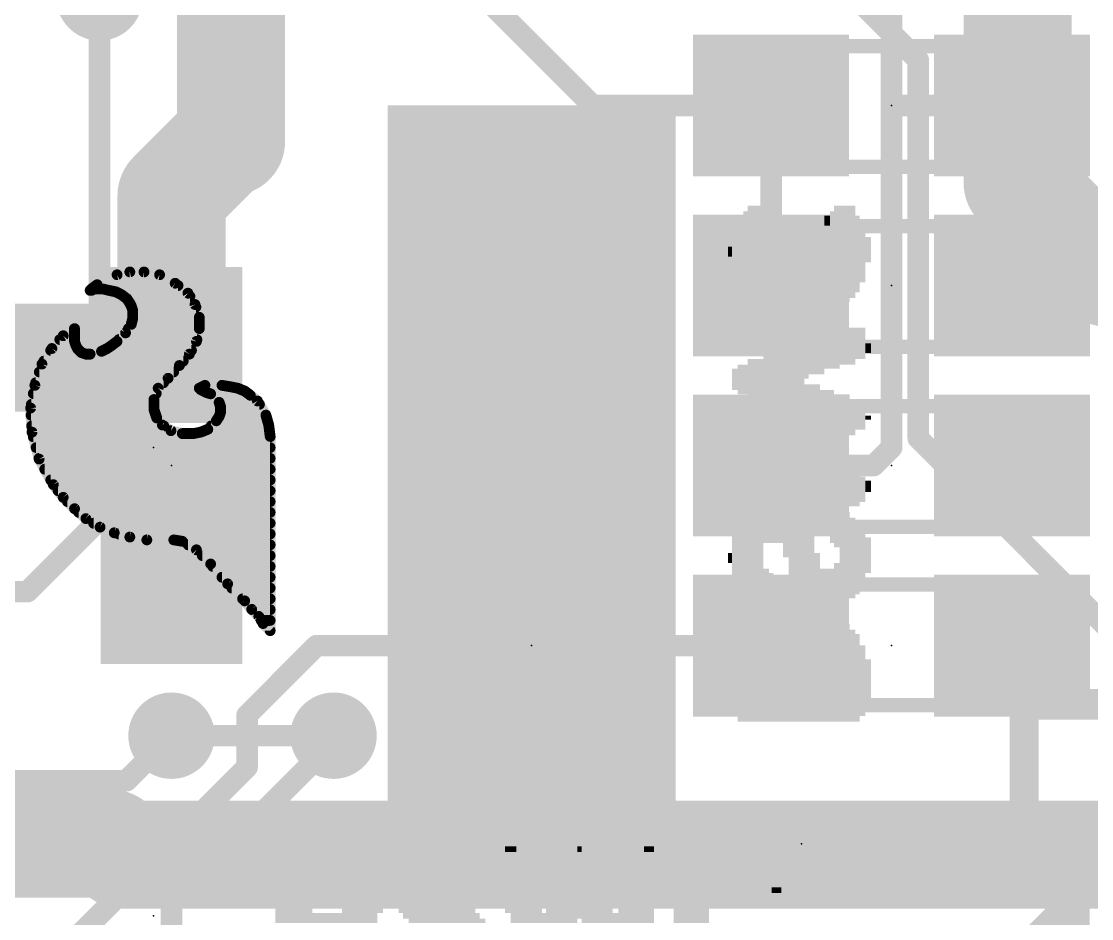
# Model space of a CAD drawing. Extents: x -6.3 to 43.3, y -21.6 to 50.8.
# Drawn here: x 28.15 to 35.7, y 6.96 to 13.29 of the extents above; entities that cross this region are included whole.
import ezdxf

# ---------------------------------------------------------------- set-up
doc = ezdxf.new("R2010")
doc.units = 0
for name, color, linetype in [('1', 12, 'CONTINUOUS'), ('16', 132, 'CONTINUOUS'), ('17', 110, 'CONTINUOUS'), ('18', 110, 'CONTINUOUS'), ('21', 41, 'CONTINUOUS'), ('22', 40, 'CONTINUOUS'), ('23', 53, 'CONTINUOUS'), ('24', 53, 'CONTINUOUS'), ('51', 53, 'CONTINUOUS')]:
    doc.layers.add(name, color=color, linetype=linetype)

# ---------------------------------------------------------------- blocks, each defined once
blk = doc.blocks.new('RECT')
blk.add_solid([(-0.5, -0.5), (0.5, -0.5), (-0.5, 0.5), (0.5, 0.5)])
blk = doc.blocks.new('ROUNDP')
at = {"const_width": 0.5}
blk.add_lwpolyline([(0, -0.25, 1), (0, 0.25, 1), (0, -0.25)], format="xyb", dxfattribs=at)
blk = doc.blocks.new('ROUNDV')
at = {"const_width": 0.5}
blk.add_lwpolyline([(0, -0.25, 1), (0, 0.25, 1), (0, -0.25)], format="xyb", dxfattribs=at)

msp = doc.modelspace()

# ---------------------------------------------------------------- linework, layer by layer
at = {"layer": '1'}
for points, const_width in [([(34.29, 12.7), (34.29, 15.748)], 0.1524), ([(29.5395, 15.3416), (32.1811, 12.7)], 0.1524), ([(35.14, 13.97), (35.14, 12.7)], 0.1524), ([(29.21, 12.065), (29.591, 12.446)], 0.762), ([(32.1811, 12.7), (33.44, 12.7)], 0.1524), ([(33.44, 12.7), (33.44, 11.43)], 0.1524), ([(35.14, 12.7), (34.29, 12.7)], 0.1524), ([(34.29, 10.287), (34.29, 12.7)], 0.1524), ([(29.21, 11.01), (29.21, 12.065)], 0.762), ([(36.195, 11.43), (35.14, 11.43)], 0.1524), ([(29.21, 11.01), (29.122, 10.922)], 0.762), ([(29.122, 10.922), (27.62, 10.922)], 0.762), ([(34.163, 10.16), (34.29, 10.287)], 0.1524), ([(33.44, 10.16), (34.163, 10.16)], 0.1524), ([(33.44, 8.89), (31.75, 8.89)], 0.1524), ([(35.14, 8.89), (35.521, 8.509)], 0.1524), ([(35.521, 8.509), (36.322, 8.509)], 0.1524), ([(30.353, 8.255), (29.21, 8.255)], 0.1524), ([(27.52, 7.493), (28.7866, 7.493)], 0.762), ([(28.7866, 7.493), (28.8628, 7.4168)], 0.762), ([(28.8628, 7.4168), (36.0935, 7.4168)], 0.762)]:
    msp.add_lwpolyline(points, dxfattribs=dict(at, const_width=const_width))
for points, const_width in [([(29.7257, 12.3113, 1), (29.4563, 12.5807)], 0.381), ([(32.1811, 12.7381, 1), (32.1811, 12.6619)], 0.0762), ([(32.1541, 12.6731, 1), (32.208, 12.7269)], 0.0762), ([(33.4781, 12.7, 1), (33.4019, 12.7)], 0.0762), ([(33.44, 12.6619, 1), (33.44, 12.7381)], 0.0762), ([(34.29, 12.7381, 1), (34.29, 12.6619)], 0.0762), ([(34.3281, 12.7, 1), (34.2519, 12.7)], 0.0762), ([(35.14, 12.6619, 1), (35.14, 12.7381)], 0.0762), ([(34.2519, 12.7, 1), (34.3281, 12.7)], 0.0762), ([(35.1019, 12.7, 1), (35.1781, 12.7)], 0.0762), ([(29.4005, 12.065, 1), (29.0195, 12.065)], 0.381), ([(29.0753, 12.1997, 1), (29.3447, 11.9303)], 0.381), ([(35.14, 11.4681, 1), (35.14, 11.3919)], 0.0762), ([(33.4019, 11.43, 1), (33.4781, 11.43)], 0.0762), ([(29.3447, 10.8753, 1), (29.0753, 11.1447)], 0.381), ([(29.122, 10.7315, 1), (29.122, 11.1125)], 0.381), ([(28.9873, 11.0567, 1), (29.2567, 10.7873)], 0.381), ([(29.0195, 11.01, 1), (29.4005, 11.01)], 0.381), ([(34.3169, 10.2601, 1), (34.2631, 10.3139)], 0.0762), ([(34.2519, 10.287, 1), (34.3281, 10.287)], 0.0762), ([(33.44, 10.1981, 1), (33.44, 10.1219)], 0.0762), ([(34.1361, 10.1869, 1), (34.1899, 10.1331)], 0.0762), ([(34.163, 10.1219, 1), (34.163, 10.1981)], 0.0762), ([(31.75, 8.9281, 1), (31.75, 8.8519)], 0.0762), ([(33.44, 8.8519, 1), (33.44, 8.9281)], 0.0762), ([(35.1669, 8.9169, 1), (35.1131, 8.8631)], 0.0762), ([(35.521, 8.5471, 1), (35.521, 8.4709)], 0.0762), ([(35.4941, 8.4821, 1), (35.5479, 8.5359)], 0.0762), ([(29.21, 8.2931, 1), (29.21, 8.2169)], 0.0762), ([(30.353, 8.2169, 1), (30.353, 8.2931)], 0.0762), ([(28.9213, 7.6277, 1), (28.6519, 7.3583)], 0.381), ([(28.7866, 7.3025, 1), (28.7866, 7.6835)], 0.381), ([(28.8628, 7.6073, 1), (28.8628, 7.2263)], 0.381), ([(28.7281, 7.2821, 1), (28.9975, 7.5515)], 0.381)]:
    msp.add_lwpolyline(points, format="xyb", dxfattribs=dict(at, const_width=const_width))
at = {"layer": '16'}
for points, const_width in [([(35.179, 14.8434), (35.179, 12.155)], 0.762), ([(29.6306, 14.2769), (29.6306, 12.446)], 0.762), ([(33.782, 13.716), (34.4786, 13.0194)], 0.1524), ([(28.702, 13.462), (28.702, 9.779)], 0.1524), ([(34.4786, 10.3524), (34.4786, 13.0194)], 0.1524), ([(29.6306, 12.446), (29.591, 12.446)], 0.762), ([(35.179, 12.155), (35.814, 11.52)], 0.762), ([(35.814, 11.52), (36.676, 11.52)], 0.6096), ([(36.322, 8.509), (34.4786, 10.3524)], 0.1524), ([(28.702, 9.779), (28.194, 9.271)], 0.1524), ([(28.194, 9.271), (27.317, 9.271)], 0.1524), ([(30.2337, 8.89), (29.7434, 8.3997)], 0.1524), ([(31.75, 8.89), (30.2337, 8.89)], 0.1524), ([(29.7434, 8.3997), (29.7434, 8.0341)], 0.1524), ([(28.8925, 7.9375), (29.21, 8.255)], 0.1524), ([(30.353, 8.2126), (30.353, 8.255)], 0.1524), ([(30.353, 8.2126), (29.21, 7.0696)], 0.1524), ([(28.3387, 6.6294), (29.7434, 8.0341)], 0.1524), ([(23.2199, 7.9375), (28.8925, 7.9375)], 0.1524), ([(34.925, 6.477), (36.322, 7.874)], 0.1524), ([(29.21, 3.81), (29.21, 7.0696)], 0.1524)]:
    msp.add_lwpolyline(points, dxfattribs=dict(at, const_width=const_width))
for points, const_width in [([(34.5167, 13.0194, 1), (34.4405, 13.0194)], 0.0762), ([(34.4517, 12.9925, 1), (34.5055, 13.0463)], 0.0762), ([(29.591, 12.6365, 1), (29.591, 12.2555)], 0.381), ([(29.6306, 12.2555, 1), (29.6306, 12.6365)], 0.381), ([(29.4401, 12.446, 1), (29.8211, 12.446)], 0.381), ([(35.3137, 12.2897, 1), (35.0443, 12.0203)], 0.381), ([(34.9885, 12.155, 1), (35.3695, 12.155)], 0.381), ([(35.6793, 11.3853, 1), (35.9487, 11.6547)], 0.381), ([(35.814, 11.6724, 1), (35.814, 11.3676)], 0.3048), ([(34.5055, 10.3793, 1), (34.4517, 10.3255)], 0.0762), ([(34.4405, 10.3524, 1), (34.5167, 10.3524)], 0.0762), ([(28.6639, 9.779, 1), (28.7401, 9.779)], 0.0762), ([(28.7289, 9.7521, 1), (28.6751, 9.8059)], 0.0762), ([(28.1671, 9.2979, 1), (28.2209, 9.2441)], 0.0762), ([(28.194, 9.2329, 1), (28.194, 9.3091)], 0.0762), ([(30.2337, 8.9281, 1), (30.2337, 8.8519)], 0.0762), ([(30.2606, 8.8631, 1), (30.2067, 8.9169)], 0.0762), ([(31.75, 8.8519, 1), (31.75, 8.9281)], 0.0762), ([(29.7815, 8.3997, 1), (29.7053, 8.3997)], 0.0762), ([(29.7165, 8.4267, 1), (29.7703, 8.3728)], 0.0762), ([(29.2369, 8.2281, 1), (29.1831, 8.2819)], 0.0762), ([(30.3911, 8.255, 1), (30.3149, 8.255)], 0.0762), ([(30.3149, 8.2126, 1), (30.3911, 8.2126)], 0.0762), ([(30.3799, 8.1857, 1), (30.3261, 8.2395)], 0.0762), ([(29.7703, 8.0071, 1), (29.7165, 8.061)], 0.0762), ([(28.8925, 7.8994, 1), (28.8925, 7.9756)], 0.0762), ([(29.7053, 8.0341, 1), (29.7815, 8.0341)], 0.0762), ([(28.8656, 7.9644, 1), (28.9194, 7.9106)], 0.0762), ([(29.2481, 7.0696, 1), (29.1719, 7.0696)], 0.0762), ([(29.1831, 7.0965, 1), (29.2369, 7.0427)], 0.0762)]:
    msp.add_lwpolyline(points, format="xyb", dxfattribs=dict(at, const_width=const_width))
at = {"layer": '22'}
for points, const_width in [([(28.826, 11.506), (28.916, 11.526)], 0.0762), ([(28.916, 11.526), (29.016, 11.526)], 0.0762), ([(29.016, 11.526), (29.126, 11.506)], 0.0762), ([(28.686, 11.436), (28.826, 11.506)], 0.0762), ([(28.8269, 11.5062), (29.1249, 11.5062)], 0.0762), ([(29.126, 11.506), (29.236, 11.446)], 0.0762), ([(29.236, 11.446), (29.326, 11.376)], 0.0762), ([(28.636, 11.396), (28.646, 11.406)], 0.0762), ([(28.646, 11.396), (28.636, 11.396)], 0.0762), ([(28.646, 11.406), (28.686, 11.436)], 0.0762), ([(28.666, 11.406), (28.646, 11.396)], 0.0762), ([(28.726, 11.406), (28.666, 11.406)], 0.0762), ([(28.678, 11.43), (29.2566, 11.43)], 0.0762), ([(28.766, 11.396), (28.726, 11.406)], 0.0762), ([(28.816, 11.386), (28.766, 11.396)], 0.0762), ([(28.856, 11.366), (28.816, 11.386)], 0.0762), ([(28.896, 11.336), (28.856, 11.366)], 0.0762), ([(29.326, 11.376), (29.376, 11.296)], 0.0762), ([(28.8723, 11.3538), (29.3399, 11.3538)], 0.0762), ([(28.916, 11.306), (28.896, 11.336)], 0.0762), ([(28.926, 11.286), (28.916, 11.306)], 0.0762), ([(29.376, 11.296), (29.406, 11.206)], 0.0762), ([(28.936, 11.256), (28.926, 11.286)], 0.0762), ([(28.9288, 11.2776), (29.3821, 11.2776)], 0.0762), ([(28.936, 11.196), (28.936, 11.256)], 0.0762), ([(28.886, 11.096), (28.926, 11.156)], 0.0762), ([(28.926, 11.156), (28.936, 11.196)], 0.0762), ([(28.936, 11.2014), (29.406, 11.2014)], 0.0762), ([(29.406, 11.206), (29.406, 11.126)], 0.0762), ([(28.366, 10.986), (28.446, 11.076)], 0.0762), ([(28.446, 11.076), (28.526, 11.126)], 0.0762), ([(28.5247, 11.1252), (28.526, 11.1252)], 0.0762), ([(28.526, 11.126), (28.526, 11.036)], 0.0762), ([(28.826, 11.036), (28.886, 11.096)], 0.0762), ([(28.9055, 11.1252), (29.4058, 11.1252)], 0.0762), ([(29.406, 11.126), (29.386, 11.036)], 0.0762), ([(28.296, 10.876), (28.366, 10.986)], 0.0762), ([(28.422, 11.049), (28.526, 11.049)], 0.0762), ([(28.526, 11.036), (28.536, 11.006)], 0.0762), ([(28.536, 11.006), (28.546, 10.986)], 0.0762), ([(28.546, 10.986), (28.576, 10.956)], 0.0762), ([(28.716, 10.966), (28.756, 10.986)], 0.0762), ([(28.756, 10.986), (28.786, 11.006)], 0.0762), ([(28.786, 11.006), (28.826, 11.036)], 0.0762), ([(28.839, 11.049), (29.3889, 11.049)], 0.0762), ([(29.386, 11.036), (29.336, 10.946)], 0.0762), ([(28.3576, 10.9728), (28.5592, 10.9728)], 0.0762), ([(28.576, 10.956), (28.606, 10.946)], 0.0762), ([(28.606, 10.946), (28.636, 10.946)], 0.0762), ([(28.636, 10.946), (28.716, 10.966)], 0.0762), ([(28.7296, 10.9728), (29.3509, 10.9728)], 0.0762), ([(29.336, 10.946), (29.266, 10.866)], 0.0762), ([(28.246, 10.726), (28.296, 10.876)], 0.0762), ([(28.3091, 10.8966), (29.2928, 10.8966)], 0.0762), ([(29.266, 10.866), (29.186, 10.776)], 0.0762), ([(28.2775, 10.8204), (29.2255, 10.8204)], 0.0762), ([(29.186, 10.776), (29.116, 10.706)], 0.0762), ([(28.216, 10.566), (28.246, 10.726)], 0.0762), ([(28.2521, 10.7442), (29.1542, 10.7442)], 0.0762), ([(29.116, 10.706), (29.086, 10.626)], 0.0762), ([(29.406, 10.706), (29.446, 10.726)], 0.0762), ([(29.416, 10.696), (29.406, 10.706)], 0.0762), ([(29.456, 10.676), (29.416, 10.696)], 0.0762), ([(29.446, 10.726), (29.566, 10.726)], 0.0762), ([(29.566, 10.726), (29.626, 10.716)], 0.0762), ([(29.626, 10.716), (29.676, 10.706)], 0.0762), ([(29.676, 10.706), (29.726, 10.686)], 0.0762), ([(29.726, 10.686), (29.766, 10.656)], 0.0762), ([(28.2351, 10.668), (29.1018, 10.668)], 0.0762), ([(29.086, 10.626), (29.086, 10.556)], 0.0762), ([(29.486, 10.666), (29.456, 10.676)], 0.0762), ([(29.48, 10.668), (29.75, 10.668)], 0.0762), ([(29.546, 10.606), (29.486, 10.666)], 0.0762), ([(29.766, 10.656), (29.816, 10.616)], 0.0762), ([(29.816, 10.616), (29.876, 10.516)], 0.0762), ([(28.226, 10.396), (28.216, 10.566)], 0.0762), ([(28.2208, 10.5918), (29.086, 10.5918)], 0.0762), ([(29.086, 10.556), (29.106, 10.496)], 0.0762), ([(29.556, 10.576), (29.546, 10.606)], 0.0762), ([(29.546, 10.506), (29.556, 10.536)], 0.0762), ([(29.5507, 10.5918), (29.8305, 10.5918)], 0.0762), ([(29.556, 10.536), (29.556, 10.576)], 0.0762), ([(28.219, 10.5156), (29.0995, 10.5156)], 0.0762), ([(29.106, 10.496), (29.146, 10.446)], 0.0762), ([(29.466, 10.416), (29.526, 10.476)], 0.0762), ([(29.526, 10.476), (29.546, 10.506)], 0.0762), ([(29.5492, 10.5156), (29.8761, 10.5156)], 0.0762), ([(29.876, 10.516), (29.896, 10.446)], 0.0762), ([(28.2234, 10.4394), (29.1559, 10.4394)], 0.0762), ([(28.276, 10.206), (28.226, 10.396)], 0.0762), ([(29.146, 10.446), (29.206, 10.406)], 0.0762), ([(29.206, 10.406), (29.286, 10.386)], 0.0762), ([(29.286, 10.386), (29.366, 10.386)], 0.0762), ([(29.366, 10.386), (29.416, 10.396)], 0.0762), ([(29.416, 10.396), (29.466, 10.416)], 0.0762), ([(29.4894, 10.4394), (29.8968, 10.4394)], 0.0762), ([(29.896, 10.446), (29.906, 10.366)], 0.0762), ([(28.2346, 10.3632), (29.906, 10.3632)], 0.0762), ([(29.906, 10.366), (29.906, 8.996)], 0.0762), ([(28.2547, 10.287), (29.906, 10.287)], 0.0762), ([(28.2747, 10.2108), (29.906, 10.2108)], 0.0762), ([(28.376, 10.026), (28.276, 10.206)], 0.0762), ([(28.3157, 10.1346), (29.906, 10.1346)], 0.0762), ([(28.358, 10.0584), (29.906, 10.0584)], 0.0762), ([(28.446, 9.936), (28.376, 10.026)], 0.0762), ([(28.4101, 9.9822), (29.906, 9.9822)], 0.0762), ([(28.526, 9.856), (28.446, 9.936)], 0.0762), ([(28.476, 9.906), (29.906, 9.906)], 0.0762), ([(28.606, 9.786), (28.526, 9.856)], 0.0762), ([(28.5559, 9.8298), (29.906, 9.8298)], 0.0762), ([(28.706, 9.726), (28.606, 9.786)], 0.0762), ([(28.66, 9.7536), (29.906, 9.7536)], 0.0762), ([(28.806, 9.686), (28.706, 9.726)], 0.0762), ([(28.916, 9.656), (28.806, 9.686)], 0.0762), ([(28.8375, 9.6774), (29.906, 9.6774)], 0.0762), ([(29.036, 9.636), (28.916, 9.656)], 0.0762), ([(29.226, 9.636), (29.036, 9.636)], 0.0762), ([(29.286, 9.626), (29.226, 9.636)], 0.0762), ([(29.386, 9.566), (29.286, 9.626)], 0.0762), ([(29.3273, 9.6012), (29.906, 9.6012)], 0.0762), ([(29.486, 9.466), (29.386, 9.566)], 0.0762), ([(29.427, 9.525), (29.906, 9.525)], 0.0762), ([(29.606, 9.326), (29.486, 9.466)], 0.0762), ([(29.5007, 9.4488), (29.906, 9.4488)], 0.0762), ([(29.5661, 9.3726), (29.906, 9.3726)], 0.0762), ([(29.726, 9.206), (29.606, 9.326)], 0.0762), ([(29.6356, 9.2964), (29.906, 9.2964)], 0.0762), ([(29.7118, 9.2202), (29.906, 9.2202)], 0.0762), ([(29.776, 9.146), (29.726, 9.206)], 0.0762), ([(29.826, 9.096), (29.776, 9.146)], 0.0762), ([(29.778, 9.144), (29.906, 9.144)], 0.0762), ([(29.856, 9.046), (29.826, 9.096)], 0.0762), ([(29.8429, 9.0678), (29.906, 9.0678)], 0.0762), ([(29.906, 8.996), (29.856, 9.046)], 0.0762), ([(35.2256, 7.6704), (35.2256, 8.4704)], 0.2032), ([(35.2256, 8.4704), (38.7256, 8.4704)], 0.2032), ([(37.7256, 7.6704), (35.2256, 7.6704)], 0.2032), ([(35.56, 7.3152), (35.56, 6.2992)], 0.254)]:
    msp.add_lwpolyline(points, dxfattribs=dict(at, const_width=const_width))
for points, const_width in [([(28.916, 11.545, 1), (28.916, 11.5069)], 0.0381), ([(28.9201, 11.5074, 1), (28.9119, 11.5446)], 0.0381), ([(29.0194, 11.5447, 1), (29.0126, 11.5073)], 0.0381), ([(29.016, 11.5069, 1), (29.016, 11.545)], 0.0381), ([(28.8219, 11.5246, 1), (28.8301, 11.4874)], 0.0381), ([(28.8269, 11.5252, 1), (28.8269, 11.4871)], 0.0381), ([(28.8345, 11.489, 1), (28.8175, 11.523)], 0.0381), ([(29.1351, 11.5227, 1), (29.1169, 11.4893)], 0.0381), ([(29.1226, 11.4873, 1), (29.1294, 11.5247)], 0.0381), ([(29.1249, 11.4871, 1), (29.1249, 11.5252)], 0.0381), ([(29.2477, 11.461, 1), (29.2243, 11.431)], 0.0381), ([(29.2269, 11.4293, 1), (29.2451, 11.4627)], 0.0381), ([(28.636, 11.4151, 1), (28.636, 11.377)], 0.0381), ([(28.6225, 11.4095, 1), (28.6495, 11.3825)], 0.0381), ([(28.6375, 11.413, 1), (28.6545, 11.379)], 0.0381), ([(28.6346, 11.4212, 1), (28.6574, 11.3908)], 0.0381), ([(28.6595, 11.3925, 1), (28.6325, 11.4195)], 0.0381), ([(28.646, 11.377, 1), (28.646, 11.4151)], 0.0381), ([(28.666, 11.4251, 1), (28.666, 11.387)], 0.0381), ([(28.6745, 11.389, 1), (28.6575, 11.423)], 0.0381), ([(28.678, 11.449, 1), (28.678, 11.4109)], 0.0381), ([(28.6775, 11.453, 1), (28.6945, 11.419)], 0.0381), ([(28.6974, 11.4208, 1), (28.6746, 11.4512)], 0.0381), ([(28.7306, 11.4245, 1), (28.7214, 11.3875)], 0.0381), ([(28.726, 11.387, 1), (28.726, 11.4251)], 0.0381), ([(28.7697, 11.4147, 1), (28.7623, 11.3773)], 0.0381), ([(28.7614, 11.3775, 1), (28.7706, 11.4145)], 0.0381), ([(28.8245, 11.403, 1), (28.8075, 11.369)], 0.0381), ([(28.8123, 11.3673, 1), (28.8197, 11.4047)], 0.0381), ([(28.8674, 11.3812, 1), (28.8446, 11.3508)], 0.0381), ([(28.8475, 11.349, 1), (28.8645, 11.383)], 0.0381), ([(29.2566, 11.4109, 1), (29.2566, 11.449)], 0.0381), ([(29.3422, 11.3861, 1), (29.3098, 11.3659)], 0.0381), ([(29.3143, 11.361, 1), (29.3377, 11.391)], 0.0381), ([(28.8723, 11.3728, 1), (28.8723, 11.3347)], 0.0381), ([(28.9119, 11.3466, 1), (28.8801, 11.3254)], 0.0381), ([(28.8846, 11.3208, 1), (28.9074, 11.3512)], 0.0381), ([(28.933, 11.3145, 1), (28.899, 11.2975)], 0.0381), ([(28.9001, 11.2954, 1), (28.9319, 11.3166)], 0.0381), ([(29.3399, 11.3347, 1), (29.3399, 11.3728)], 0.0381), ([(29.3941, 11.302, 1), (29.3579, 11.29)], 0.0381), ([(28.9441, 11.292, 1), (28.9079, 11.28)], 0.0381), ([(28.909, 11.2775, 1), (28.943, 11.2945)], 0.0381), ([(28.9288, 11.2967, 1), (28.9288, 11.2586)], 0.0381), ([(28.955, 11.256, 1), (28.9169, 11.256)], 0.0381), ([(28.9179, 11.25, 1), (28.9541, 11.262)], 0.0381), ([(29.3598, 11.2859, 1), (29.3922, 11.3061)], 0.0381), ([(29.3821, 11.2586, 1), (29.3821, 11.2967)], 0.0381), ([(28.9075, 11.1606, 1), (28.9445, 11.1514)], 0.0381), ([(28.9419, 11.1454, 1), (28.9101, 11.1666)], 0.0381), ([(28.9169, 11.196, 1), (28.955, 11.196)], 0.0381), ([(28.936, 11.2205, 1), (28.936, 11.1824)], 0.0381), ([(28.9545, 11.1914, 1), (28.9175, 11.2006)], 0.0381), ([(29.4251, 11.206, 1), (29.387, 11.206)], 0.0381), ([(29.3879, 11.2, 1), (29.4241, 11.212)], 0.0381), ([(29.406, 11.1824, 1), (29.406, 11.2205)], 0.0381), ([(28.4359, 11.0922, 1), (28.4561, 11.0598)], 0.0381), ([(28.4602, 11.0633, 1), (28.4318, 11.0887)], 0.0381), ([(28.5247, 11.1443, 1), (28.5247, 11.1062)], 0.0381), ([(28.545, 11.126, 1), (28.5069, 11.126)], 0.0381), ([(28.5361, 11.1098, 1), (28.5159, 11.1422)], 0.0381), ([(28.526, 11.1062, 1), (28.526, 11.1443)], 0.0381), ([(28.8701, 11.1066, 1), (28.9019, 11.0854)], 0.0381), ([(28.8995, 11.0825, 1), (28.8725, 11.1095)], 0.0381), ([(28.9055, 11.1443, 1), (28.9055, 11.1062)], 0.0381), ([(29.387, 11.126, 1), (29.4251, 11.126)], 0.0381), ([(29.4246, 11.1219, 1), (29.3874, 11.1301)], 0.0381), ([(29.4058, 11.1062, 1), (29.4058, 11.1443)], 0.0381), ([(28.3821, 10.9758, 1), (28.3499, 10.9962)], 0.0381), ([(28.422, 11.0681, 1), (28.422, 11.03)], 0.0381), ([(28.5441, 11.042, 1), (28.5079, 11.03)], 0.0381), ([(28.5069, 11.036, 1), (28.545, 11.036)], 0.0381), ([(28.553, 11.0145, 1), (28.519, 10.9975)], 0.0381), ([(28.5179, 11, 1), (28.5541, 11.012)], 0.0381), ([(28.526, 11.03, 1), (28.526, 11.0681)], 0.0381), ([(28.5595, 10.9995, 1), (28.5325, 10.9725)], 0.0381), ([(28.7645, 10.969, 1), (28.7475, 11.003)], 0.0381), ([(28.7746, 11.0212, 1), (28.7974, 10.9908)], 0.0381), ([(28.7966, 10.9901, 1), (28.7754, 11.0219)], 0.0381), ([(28.8125, 11.0495, 1), (28.8395, 11.0225)], 0.0381), ([(28.8374, 11.0208, 1), (28.8146, 11.0512)], 0.0381), ([(28.839, 11.0681, 1), (28.839, 11.03)], 0.0381), ([(29.3674, 11.0401, 1), (29.4046, 11.0319)], 0.0381), ([(29.4027, 11.0267, 1), (29.3693, 11.0453)], 0.0381), ([(29.3889, 11.03, 1), (29.3889, 11.0681)], 0.0381), ([(28.3576, 10.9919, 1), (28.3576, 10.9538)], 0.0381), ([(28.3518, 10.9987, 1), (28.3802, 10.9733)], 0.0381), ([(28.529, 10.9775, 1), (28.563, 10.9945)], 0.0381), ([(28.582, 10.9741, 1), (28.57, 10.9379)], 0.0381), ([(28.5592, 10.9538, 1), (28.5592, 10.9919)], 0.0381), ([(28.5625, 10.9425, 1), (28.5895, 10.9695)], 0.0381), ([(28.606, 10.965, 1), (28.606, 10.9269)], 0.0381), ([(28.6, 10.9279, 1), (28.612, 10.9641)], 0.0381), ([(28.6314, 10.9645, 1), (28.6406, 10.9275)], 0.0381), ([(28.636, 10.9269, 1), (28.636, 10.965)], 0.0381), ([(28.7075, 10.983, 1), (28.7245, 10.949)], 0.0381), ([(28.7296, 10.9919, 1), (28.7296, 10.9538)], 0.0381), ([(28.7206, 10.9475, 1), (28.7114, 10.9845)], 0.0381), ([(28.7454, 11.0019, 1), (28.7666, 10.9701)], 0.0381), ([(29.3193, 10.9553, 1), (29.3527, 10.9367)], 0.0381), ([(29.3503, 10.9335, 1), (29.3217, 10.9585)], 0.0381), ([(29.3509, 10.9538, 1), (29.3509, 10.9919)], 0.0381), ([(28.2799, 10.8862, 1), (28.3121, 10.8658)], 0.0381), ([(28.3141, 10.87, 1), (28.2779, 10.882)], 0.0381), ([(28.3091, 10.9157, 1), (28.3091, 10.8776)], 0.0381), ([(29.2517, 10.8785, 1), (29.2803, 10.8535)], 0.0381), ([(29.2802, 10.8533, 1), (29.2518, 10.8787)], 0.0381), ([(29.2928, 10.8776, 1), (29.2928, 10.9157)], 0.0381), ([(28.2775, 10.8395, 1), (28.2775, 10.8014)], 0.0381), ([(29.1718, 10.7887, 1), (29.2002, 10.7633)], 0.0381), ([(29.1995, 10.7625, 1), (29.1725, 10.7895)], 0.0381), ([(29.2255, 10.8014, 1), (29.2255, 10.8395)], 0.0381), ([(28.2279, 10.732, 1), (28.2641, 10.72)], 0.0381), ([(28.2647, 10.7225, 1), (28.2273, 10.7295)], 0.0381), ([(28.2521, 10.7633, 1), (28.2521, 10.7252)], 0.0381), ([(29.1025, 10.7195, 1), (29.1295, 10.6925)], 0.0381), ([(29.1338, 10.6993, 1), (29.0982, 10.7127)], 0.0381), ([(29.1542, 10.7252, 1), (29.1542, 10.7633)], 0.0381), ([(29.4195, 10.7195, 1), (29.3925, 10.6925)], 0.0381), ([(29.3975, 10.723, 1), (29.4145, 10.689)], 0.0381), ([(29.4245, 10.713, 1), (29.4075, 10.679)], 0.0381), ([(29.4025, 10.6825, 1), (29.4295, 10.7095)], 0.0381), ([(29.446, 10.7451, 1), (29.446, 10.707)], 0.0381), ([(29.4545, 10.709, 1), (29.4375, 10.743)], 0.0381), ([(29.5691, 10.7448, 1), (29.5629, 10.7072)], 0.0381), ([(29.566, 10.707, 1), (29.566, 10.7451)], 0.0381), ([(29.6297, 10.7347, 1), (29.6223, 10.6973)], 0.0381), ([(29.6229, 10.6972, 1), (29.6291, 10.7348)], 0.0381), ([(29.6831, 10.7237, 1), (29.6689, 10.6883)], 0.0381), ([(29.6723, 10.6873, 1), (29.6797, 10.7247)], 0.0381), ([(29.7374, 10.7012, 1), (29.7146, 10.6708)], 0.0381), ([(29.7189, 10.6683, 1), (29.7331, 10.7037)], 0.0381), ([(28.2351, 10.6871, 1), (28.2351, 10.649)], 0.0381), ([(29.0682, 10.6327, 1), (29.1038, 10.6193)], 0.0381), ([(29.1051, 10.626, 1), (29.067, 10.626)], 0.0381), ([(29.1018, 10.649, 1), (29.1018, 10.6871)], 0.0381), ([(29.462, 10.6941, 1), (29.45, 10.6579)], 0.0381), ([(29.4475, 10.659, 1), (29.4645, 10.693)], 0.0381), ([(29.48, 10.6871, 1), (29.48, 10.649)], 0.0381), ([(29.4995, 10.6795, 1), (29.4725, 10.6525)], 0.0381), ([(29.48, 10.6479, 1), (29.492, 10.6841)], 0.0381), ([(29.7779, 10.6709, 1), (29.7541, 10.6411)], 0.0381), ([(29.75, 10.649, 1), (29.75, 10.6871)], 0.0381), ([(29.7546, 10.6408, 1), (29.7774, 10.6712)], 0.0381), ([(29.8323, 10.6258, 1), (29.7997, 10.6062)], 0.0381), ([(29.8041, 10.6011, 1), (29.8279, 10.6309)], 0.0381), ([(28.235, 10.5671, 1), (28.197, 10.5649)], 0.0381), ([(28.1973, 10.5695, 1), (28.2347, 10.5625)], 0.0381), ([(28.2208, 10.6109, 1), (28.2208, 10.5728)], 0.0381), ([(29.1041, 10.562, 1), (29.0679, 10.55)], 0.0381), ([(29.067, 10.556, 1), (29.1051, 10.556)], 0.0381), ([(29.086, 10.5728, 1), (29.086, 10.6109)], 0.0381), ([(29.5641, 10.612, 1), (29.5279, 10.6)], 0.0381), ([(29.5507, 10.6109, 1), (29.5507, 10.5728)], 0.0381), ([(29.5325, 10.5925, 1), (29.5595, 10.6195)], 0.0381), ([(29.5751, 10.576, 1), (29.537, 10.576)], 0.0381), ([(29.5379, 10.57, 1), (29.5741, 10.582)], 0.0381), ([(29.5741, 10.53, 1), (29.5379, 10.542)], 0.0381), ([(29.8305, 10.5728, 1), (29.8305, 10.6109)], 0.0381), ([(28.219, 10.5347, 1), (28.219, 10.4966)], 0.0381), ([(29.1209, 10.5079, 1), (29.0911, 10.4841)], 0.0381), ([(29.0879, 10.49, 1), (29.1241, 10.502)], 0.0381), ([(29.0995, 10.4966, 1), (29.0995, 10.5347)], 0.0381), ([(29.5101, 10.4866, 1), (29.5419, 10.4654)], 0.0381), ([(29.5395, 10.4625, 1), (29.5125, 10.4895)], 0.0381), ([(29.5279, 10.512, 1), (29.5641, 10.5)], 0.0381), ([(29.5492, 10.5347, 1), (29.5492, 10.4966)], 0.0381), ([(29.5619, 10.4954, 1), (29.5301, 10.5166)], 0.0381), ([(29.537, 10.536, 1), (29.5751, 10.536)], 0.0381), ([(29.8943, 10.5212, 1), (29.8577, 10.5108)], 0.0381), ([(29.8597, 10.5062, 1), (29.8923, 10.5258)], 0.0381), ([(29.8761, 10.4966, 1), (29.8761, 10.5347)], 0.0381), ([(28.2234, 10.4585, 1), (28.2234, 10.4204)], 0.0381), ([(28.2444, 10.4008, 1), (28.2076, 10.3912)], 0.0381), ([(29.1566, 10.4619, 1), (29.1354, 10.4301)], 0.0381), ([(29.1311, 10.4341, 1), (29.1609, 10.4579)], 0.0381), ([(29.1559, 10.4204, 1), (29.1559, 10.4585)], 0.0381), ([(29.2106, 10.4245, 1), (29.2014, 10.3875)], 0.0381), ([(29.1954, 10.3901, 1), (29.2166, 10.4219)], 0.0381), ([(29.286, 10.4051, 1), (29.286, 10.367)], 0.0381), ([(29.2814, 10.3675, 1), (29.2906, 10.4045)], 0.0381), ([(29.3623, 10.4047, 1), (29.3697, 10.3673)], 0.0381), ([(29.366, 10.367, 1), (29.366, 10.4051)], 0.0381), ([(29.4089, 10.4137, 1), (29.4231, 10.3783)], 0.0381), ([(29.4197, 10.3773, 1), (29.4123, 10.4147)], 0.0381), ([(29.4525, 10.4295, 1), (29.4795, 10.4025)], 0.0381), ([(29.4731, 10.3983, 1), (29.4589, 10.4337)], 0.0381), ([(29.4894, 10.4585, 1), (29.4894, 10.4204)], 0.0381), ([(29.9149, 10.4484, 1), (29.8771, 10.4436)], 0.0381), ([(29.8777, 10.4408, 1), (29.9143, 10.4512)], 0.0381), ([(29.8968, 10.4204, 1), (29.8968, 10.4585)], 0.0381), ([(28.207, 10.3949, 1), (28.245, 10.3971)], 0.0381), ([(28.2346, 10.3823, 1), (28.2346, 10.3442)], 0.0381), ([(29.9251, 10.366, 1), (29.887, 10.366)], 0.0381), ([(29.8871, 10.3636, 1), (29.9249, 10.3684)], 0.0381), ([(29.906, 10.3442, 1), (29.906, 10.3823)], 0.0381), ([(28.2547, 10.3061, 1), (28.2547, 10.268)], 0.0381), ([(29.906, 10.268, 1), (29.906, 10.3061)], 0.0381), ([(28.2747, 10.2299, 1), (28.2747, 10.1918)], 0.0381), ([(28.2927, 10.2153, 1), (28.2593, 10.1967)], 0.0381), ([(28.2576, 10.2012, 1), (28.2944, 10.2108)], 0.0381), ([(29.906, 10.1918, 1), (29.906, 10.2299)], 0.0381), ([(28.3157, 10.1537, 1), (28.3157, 10.1156)], 0.0381), ([(29.906, 10.1156, 1), (29.906, 10.1537)], 0.0381), ([(28.358, 10.0775, 1), (28.358, 10.0394)], 0.0381), ([(28.391, 10.0377, 1), (28.361, 10.0143)], 0.0381), ([(28.3593, 10.0167, 1), (28.3927, 10.0353)], 0.0381), ([(29.906, 10.0394, 1), (29.906, 10.0775)], 0.0381), ([(28.4101, 10.0013, 1), (28.4101, 9.9632)], 0.0381), ([(28.4595, 9.9495, 1), (28.4325, 9.9225)], 0.0381), ([(28.431, 9.9243, 1), (28.461, 9.9477)], 0.0381), ([(29.906, 9.9632, 1), (29.906, 10.0013)], 0.0381), ([(28.476, 9.9251, 1), (28.476, 9.887)], 0.0381), ([(28.5385, 9.8703, 1), (28.5135, 9.8417)], 0.0381), ([(29.906, 9.887, 1), (29.906, 9.9251)], 0.0381), ([(28.5125, 9.8425, 1), (28.5395, 9.8695)], 0.0381), ([(28.5559, 9.8489, 1), (28.5559, 9.8108)], 0.0381), ([(28.6158, 9.8023, 1), (28.5962, 9.7697)], 0.0381), ([(28.5935, 9.7717, 1), (28.6185, 9.8003)], 0.0381), ([(29.906, 9.8108, 1), (29.906, 9.8489)], 0.0381), ([(28.66, 9.7727, 1), (28.66, 9.7346)], 0.0381), ([(28.7131, 9.7437, 1), (28.6989, 9.7083)], 0.0381), ([(28.6962, 9.7097, 1), (28.7158, 9.7423)], 0.0381), ([(29.906, 9.7346, 1), (29.906, 9.7727)], 0.0381), ([(28.811, 9.7044, 1), (28.801, 9.6676)], 0.0381), ([(28.7989, 9.6683, 1), (28.8131, 9.7037)], 0.0381), ([(28.8375, 9.6965, 1), (28.8375, 9.6584)], 0.0381), ([(28.9191, 9.6748, 1), (28.9129, 9.6372)], 0.0381), ([(28.911, 9.6376, 1), (28.921, 9.6744)], 0.0381), ([(29.036, 9.6551, 1), (29.036, 9.617)], 0.0381), ([(29.0329, 9.6172, 1), (29.0391, 9.6548)], 0.0381), ([(29.2291, 9.6548, 1), (29.2229, 9.6172)], 0.0381), ([(29.226, 9.617, 1), (29.226, 9.6551)], 0.0381), ([(29.906, 9.6584, 1), (29.906, 9.6965)], 0.0381), ([(29.2958, 9.6423, 1), (29.2762, 9.6097)], 0.0381), ([(29.2829, 9.6072, 1), (29.2891, 9.6448)], 0.0381), ([(29.3273, 9.6203, 1), (29.3273, 9.5822)], 0.0381), ([(29.3995, 9.5795, 1), (29.3725, 9.5525)], 0.0381), ([(29.3762, 9.5497, 1), (29.3958, 9.5823)], 0.0381), ([(29.906, 9.5822, 1), (29.906, 9.6203)], 0.0381), ([(29.427, 9.5441, 1), (29.427, 9.506)], 0.0381), ([(29.906, 9.506, 1), (29.906, 9.5441)], 0.0381), ([(29.5005, 9.4784, 1), (29.4715, 9.4536)], 0.0381), ([(29.4725, 9.4525, 1), (29.4995, 9.4795)], 0.0381), ([(29.5007, 9.4679, 1), (29.5007, 9.4298)], 0.0381), ([(29.906, 9.4298, 1), (29.906, 9.4679)], 0.0381), ([(29.5661, 9.3917, 1), (29.5661, 9.3536)], 0.0381), ([(29.6195, 9.3395, 1), (29.5925, 9.3125)], 0.0381), ([(29.906, 9.3536, 1), (29.906, 9.3917)], 0.0381), ([(29.5915, 9.3136, 1), (29.6205, 9.3384)], 0.0381), ([(29.6356, 9.3155, 1), (29.6356, 9.2774)], 0.0381), ([(29.906, 9.2774, 1), (29.906, 9.3155)], 0.0381), ([(29.7118, 9.2393, 1), (29.7118, 9.2012)], 0.0381), ([(29.7406, 9.2182, 1), (29.7114, 9.1938)], 0.0381), ([(29.7125, 9.1925, 1), (29.7395, 9.2195)], 0.0381), ([(29.906, 9.2012, 1), (29.906, 9.2393)], 0.0381), ([(29.7895, 9.1595, 1), (29.7625, 9.1325)], 0.0381), ([(29.778, 9.1631, 1), (29.778, 9.125)], 0.0381), ([(29.7614, 9.1338, 1), (29.7906, 9.1582)], 0.0381), ([(29.906, 9.125, 1), (29.906, 9.1631)], 0.0381), ([(29.8423, 9.1058, 1), (29.8097, 9.0862)], 0.0381), ([(29.8125, 9.0825, 1), (29.8395, 9.1095)], 0.0381), ([(29.8429, 9.0869, 1), (29.8429, 9.0488)], 0.0381), ([(29.8695, 9.0595, 1), (29.8425, 9.0325)], 0.0381), ([(29.8397, 9.0362, 1), (29.8723, 9.0558)], 0.0381), ([(29.906, 9.0488, 1), (29.906, 9.0869)], 0.0381), ([(29.887, 8.996, 1), (29.9251, 8.996)], 0.0381), ([(29.8925, 8.9825, 1), (29.9195, 9.0095)], 0.0381), ([(35.2764, 8.4704, 1), (35.1748, 8.4704)], 0.1016), ([(35.2256, 8.5212, 1), (35.2256, 8.4196)], 0.1016), ([(35.2256, 7.7212, 1), (35.2256, 7.6196)], 0.1016), ([(35.1748, 7.6704, 1), (35.2764, 7.6704)], 0.1016), ([(35.6235, 7.3152, 1), (35.4965, 7.3152)], 0.127)]:
    msp.add_lwpolyline(points, format="xyb", dxfattribs=dict(at, const_width=const_width))
at = {"layer": '23'}
for p in [(34.29, 12.7), (34.29, 11.43), (29.21, 10.16), (34.29, 10.16), (34.29, 8.89), (29.083, 6.985)]:
    msp.add_point(p, dxfattribs=at)
at = {"layer": '24'}
for p in [(29.083, 10.287), (31.75, 8.89), (33.655, 7.493)]:
    msp.add_point(p, dxfattribs=at)
at = {"layer": '51', "const_width": 0.1016}
for points in [[(34.646, 13.119), (33.934, 13.119)], [(34.646, 12.268), (33.934, 12.268)], [(34.646, 11.849), (33.934, 11.849)], [(34.646, 10.998), (33.934, 10.998)], [(34.646, 10.579), (33.934, 10.579)], [(28.791, 10.516), (28.791, 9.804)], [(29.642, 10.516), (29.642, 9.804)], [(34.646, 9.728), (33.934, 9.728)], [(33.934, 9.322), (34.646, 9.322)], [(33.934, 8.471), (34.646, 8.471)]]:
    msp.add_lwpolyline(points, dxfattribs=at)
at = {"layer": '51', "const_width": 0.0508}
for points in [[(33.934, 13.1444, 1), (33.934, 13.0936)], [(34.646, 13.0936, 1), (34.646, 13.1444)], [(33.934, 12.2934, 1), (33.934, 12.2426)], [(34.646, 12.2426, 1), (34.646, 12.2934)], [(33.934, 11.8744, 1), (33.934, 11.8236)], [(34.646, 11.8236, 1), (34.646, 11.8744)], [(33.934, 11.0234, 1), (33.934, 10.9726)], [(34.646, 10.9726, 1), (34.646, 11.0234)], [(33.934, 10.6044, 1), (33.934, 10.5536)], [(34.646, 10.5536, 1), (34.646, 10.6044)], [(28.8164, 10.516, 1), (28.7656, 10.516)], [(29.6674, 10.516, 1), (29.6166, 10.516)], [(28.7656, 9.804, 1), (28.8164, 9.804)], [(29.6166, 9.804, 1), (29.6674, 9.804)], [(33.934, 9.7534, 1), (33.934, 9.7026)], [(34.646, 9.7026, 1), (34.646, 9.7534)], [(33.934, 9.3474, 1), (33.934, 9.2966)], [(34.646, 9.2966, 1), (34.646, 9.3474)], [(33.934, 8.4964, 1), (33.934, 8.4456)], [(34.646, 8.4456, 1), (34.646, 8.4964)]]:
    msp.add_lwpolyline(points, format="xyb", dxfattribs=at)

# ---------------------------------------------------------------- block references
at = {"layer": '1', "xscale": 1.1}
for p, rotation in [((33.44, 12.7), 180), ((35.14, 12.7), 180), ((33.44, 11.43), 180), ((35.14, 11.43), 180), ((29.21, 11.01), 270), ((33.44, 10.16), 180), ((35.14, 10.16), 180), ((29.21, 9.31), 270)]:
    msp.add_blockref('RECT', p, dxfattribs=dict(at, rotation=rotation))
for p in [(33.44, 8.89), (35.14, 8.89)]:
    msp.add_blockref('RECT', p, dxfattribs=at)
at = {"layer": '17'}
for p, xscale, yscale in [((31.75, 11.43), 1.8796, 1.8796), ((31.75, 11.43), 1.8796, 1.8796), ((31.75, 11.43), 1.524, 1.524), ((31.75, 11.43), 1.524, 1.524), ((31.75, 8.89), 1.8796, 1.8796), ((31.75, 8.89), 1.8796, 1.8796), ((31.75, 8.89), 1.524, 1.524), ((31.75, 8.89), 1.524, 1.524)]:
    msp.add_blockref('ROUNDP', p, dxfattribs=dict(at, xscale=xscale, yscale=yscale))
at = {"layer": '18', "xscale": 0.6096, "yscale": 0.6096}
for p in [(28.702, 13.462), (28.702, 13.462), (29.591, 12.446), (29.591, 12.446), (29.21, 8.255), (29.21, 8.255), (30.353, 8.255), (30.353, 8.255)]:
    msp.add_blockref('ROUNDV', p, dxfattribs=at)
at = {"layer": '21'}
for p, xscale, yscale in [((31.75, 10.16), 2.032, 5.08), ((30.218, 7.455), 0.33, 0.04), ((31.118, 7.455), 0.25, 0.04), ((31.603, 7.455), 0.08, 0.04), ((32.088, 7.455), 0.03, 0.04), ((32.578, 7.455), 0.07, 0.04), ((33.273, 7.455), 0.18, 0.04), ((30.233, 7.415), 0.5, 0.04), ((31.118, 7.415), 0.39, 0.04), ((31.583, 7.415), 0.18, 0.04), ((32.093, 7.415), 0.18, 0.04), ((32.613, 7.415), 0.22, 0.04), ((33.258, 7.415), 0.43, 0.04), ((30.253, 7.38), 0.62, 0.03), ((30.268, 7.345), 0.65, 0.04), ((30.288, 7.31), 0.69, 0.03), ((31.098, 7.345), 0.57, 0.04), ((31.118, 7.31), 0.61, 0.03), ((31.098, 7.38), 0.51, 0.03), ((31.588, 7.38), 0.25, 0.03), ((31.588, 7.345), 0.25, 0.04), ((31.603, 7.31), 0.28, 0.03), ((32.088, 7.345), 0.25, 0.04), ((32.108, 7.31), 0.29, 0.03), ((32.108, 7.38), 0.21, 0.03), ((32.593, 7.345), 0.26, 0.04), ((32.593, 7.31), 0.26, 0.03), ((32.613, 7.38), 0.22, 0.03), ((33.243, 7.31), 0.68, 0.03), ((33.258, 7.345), 0.65, 0.04), ((33.243, 7.38), 0.54, 0.03), ((30.303, 7.275), 0.72, 0.04), ((30.303, 7.235), 0.72, 0.04), ((31.078, 7.275), 0.61, 0.04), ((30.918, 7.235), 0.29, 0.04), ((31.278, 7.235), 0.21, 0.04), ((31.618, 7.275), 0.25, 0.04), ((31.618, 7.235), 0.25, 0.04), ((32.088, 7.235), 0.33, 0.04), ((32.108, 7.275), 0.29, 0.04), ((32.558, 7.235), 0.25, 0.04), ((32.593, 7.275), 0.26, 0.04), ((33.203, 7.235), 0.76, 0.04), ((33.223, 7.275), 0.72, 0.04), ((30.073, 7.2), 0.26, 0.03), ((30.073, 7.165), 0.26, 0.04), ((30.558, 7.2), 0.29, 0.03), ((30.578, 7.165), 0.25, 0.04), ((30.898, 7.2), 0.25, 0.03), ((30.898, 7.165), 0.25, 0.04), ((31.278, 7.2), 0.15, 0.03), ((31.658, 7.2), 0.25, 0.03), ((31.658, 7.165), 0.25, 0.04), ((32.103, 7.2), 0.36, 0.03), ((32.103, 7.165), 0.36, 0.04), ((32.558, 7.2), 0.25, 0.03), ((32.558, 7.165), 0.25, 0.04), ((32.938, 7.165), 0.29, 0.04), ((32.988, 7.2), 0.33, 0.03), ((33.453, 7.2), 0.18, 0.03), ((33.478, 7.165), 0.07, 0.04), ((30.073, 7.13), 0.26, 0.03), ((30.073, 7.095), 0.26, 0.04), ((30.578, 7.13), 0.25, 0.03), ((30.578, 7.095), 0.25, 0.04), ((30.898, 7.13), 0.25, 0.03), ((30.953, 7.095), 0.36, 0.04), ((31.658, 7.13), 0.25, 0.03), ((31.693, 7.095), 0.26, 0.04), ((32.088, 7.13), 0.39, 0.03), ((32.108, 7.095), 0.43, 0.04), ((32.518, 7.13), 0.25, 0.03), ((32.518, 7.095), 0.25, 0.04), ((32.918, 7.13), 0.25, 0.03), ((32.918, 7.095), 0.25, 0.04), ((30.073, 7.055), 0.26, 0.04), ((30.073, 7.02), 0.26, 0.03), ((30.558, 7.02), 0.29, 0.03), ((30.578, 7.055), 0.25, 0.04), ((31.048, 7.055), 0.47, 0.04), ((31.083, 7.02), 0.54, 0.03), ((31.693, 7.055), 0.26, 0.04), ((31.693, 7.02), 0.26, 0.03), ((32.088, 7.02), 0.47, 0.03), ((32.108, 7.055), 0.43, 0.04), ((32.488, 7.02), 0.25, 0.03), ((32.518, 7.055), 0.25, 0.04), ((32.878, 7.055), 0.25, 0.04), ((32.878, 7.02), 0.25, 0.03), ((30.303, 6.985), 0.72, 0.04), ((30.303, 6.95), 0.72, 0.03), ((31.113, 6.985), 0.54, 0.04), ((31.153, 6.95), 0.54, 0.03), ((32.108, 6.985), 1.01, 0.04), ((31.838, 6.95), 0.47, 0.03), ((32.358, 6.95), 0.51, 0.03), ((32.878, 6.985), 0.25, 0.04), ((32.878, 6.95), 0.25, 0.03)]:
    msp.add_blockref('RECT', p, dxfattribs=dict(at, xscale=xscale, yscale=yscale))
at = {"layer": '22'}
for p, xscale, yscale, rotation in [((31.75, 10.16), 2.032, 5.08, 180), ((33.26, 11.648), 0.61, 0.03, 90), ((33.295, 11.653), 0.68, 0.04, 90), ((33.33, 11.633), 0.72, 0.03, 90), ((33.365, 11.633), 0.72, 0.04, 90), ((33.405, 11.848), 0.21, 0.04, 90), ((33.87, 11.863), 0.18, 0.03, 90), ((33.905, 11.613), 0.76, 0.04, 90), ((33.945, 11.633), 0.72, 0.04, 90), ((33.98, 11.653), 0.68, 0.03, 90), ((34.015, 11.668), 0.65, 0.04, 90), ((33.225, 11.668), 0.51, 0.04, 90), ((33.44, 11.868), 0.11, 0.03, 90), ((33.835, 11.888), 0.07, 0.04, 90), ((34.05, 11.653), 0.54, 0.03, 90), ((34.085, 11.668), 0.43, 0.04, 90), ((33.185, 11.673), 0.36, 0.04, 90), ((33.15, 11.668), 0.07, 0.03, 90), ((34.125, 11.683), 0.18, 0.04, 90), ((33.405, 11.413), 0.36, 0.04, 90), ((33.87, 11.398), 0.33, 0.03, 90), ((33.44, 11.363), 0.32, 0.03, 90), ((33.475, 11.348), 0.29, 0.04, 90), ((33.835, 11.348), 0.29, 0.04, 90), ((33.51, 11.328), 0.25, 0.03, 90), ((33.545, 11.308), 0.21, 0.04, 90), ((33.585, 11.288), 0.25, 0.04, 90), ((33.62, 11.288), 0.25, 0.03, 90), ((33.655, 11.288), 0.25, 0.04, 90), ((33.69, 11.288), 0.25, 0.03, 90), ((33.725, 11.288), 0.25, 0.04, 90), ((33.765, 11.328), 0.25, 0.04, 90), ((33.8, 11.328), 0.25, 0.03, 90), ((33.945, 11.003), 0.26, 0.04, 90), ((33.98, 11.003), 0.26, 0.03, 90), ((34.015, 11.003), 0.26, 0.04, 90), ((34.05, 11.023), 0.22, 0.03, 90), ((34.085, 11.023), 0.22, 0.04, 90), ((33.725, 10.928), 0.25, 0.04, 90), ((33.765, 10.928), 0.25, 0.04, 90), ((33.8, 10.928), 0.25, 0.03, 90), ((33.835, 10.968), 0.25, 0.04, 90), ((33.87, 10.968), 0.25, 0.03, 90), ((33.905, 10.968), 0.25, 0.04, 90), ((33.405, 10.773), 0.36, 0.04, 90), ((33.44, 10.773), 0.36, 0.03, 90), ((33.475, 10.773), 0.36, 0.04, 90), ((33.51, 10.768), 0.43, 0.03, 90), ((33.545, 10.768), 0.43, 0.04, 90), ((33.585, 10.768), 0.43, 0.04, 90), ((33.62, 10.768), 0.51, 0.03, 90), ((33.655, 10.518), 1.01, 0.04, 90), ((33.69, 10.898), 0.25, 0.03, 90), ((34.125, 10.988), 0.07, 0.04, 90), ((33.225, 10.768), 0.21, 0.04, 90), ((33.26, 10.768), 0.21, 0.03, 90), ((33.295, 10.768), 0.29, 0.04, 90), ((33.33, 10.768), 0.29, 0.03, 90), ((33.365, 10.768), 0.29, 0.04, 90), ((33.185, 10.768), 0.15, 0.04, 90), ((33.69, 10.498), 0.47, 0.03, 90), ((33.725, 10.518), 0.43, 0.04, 90), ((33.765, 10.518), 0.43, 0.04, 90), ((33.8, 10.498), 0.39, 0.03, 90), ((33.835, 10.513), 0.36, 0.04, 90), ((33.87, 10.513), 0.36, 0.03, 90), ((33.905, 10.498), 0.33, 0.04, 90), ((33.945, 10.518), 0.29, 0.04, 90), ((33.98, 10.518), 0.29, 0.03, 90), ((34.015, 10.498), 0.25, 0.04, 90), ((34.05, 10.518), 0.21, 0.03, 90), ((34.085, 10.503), 0.18, 0.04, 90), ((34.125, 10.498), 0.03, 0.04, 90), ((33.44, 10.263), 0.36, 0.03, 90), ((33.475, 10.248), 0.39, 0.04, 90), ((33.51, 10.248), 0.39, 0.03, 90), ((33.545, 10.268), 0.43, 0.04, 90), ((33.585, 10.248), 0.47, 0.04, 90), ((33.62, 10.248), 0.47, 0.03, 90), ((33.225, 10.263), 0.22, 0.04, 90), ((33.26, 10.248), 0.25, 0.03, 90), ((33.295, 10.248), 0.25, 0.04, 90), ((33.33, 10.268), 0.29, 0.03, 90), ((33.365, 10.248), 0.33, 0.04, 90), ((33.405, 10.248), 0.33, 0.04, 90), ((33.185, 10.263), 0.14, 0.04, 90), ((33.69, 10.103), 0.26, 0.03, 90), ((33.725, 10.103), 0.26, 0.04, 90), ((33.765, 10.103), 0.26, 0.04, 90), ((33.8, 10.068), 0.25, 0.03, 90), ((33.835, 10.068), 0.25, 0.04, 90), ((33.87, 10.068), 0.25, 0.03, 90), ((33.905, 10.028), 0.25, 0.04, 90), ((33.945, 10.028), 0.25, 0.04, 90), ((33.98, 10.013), 0.28, 0.03, 90), ((34.015, 9.998), 0.25, 0.04, 90), ((34.05, 9.998), 0.25, 0.03, 90), ((34.085, 9.993), 0.18, 0.04, 90), ((34.125, 10.013), 0.08, 0.04, 90), ((33.295, 9.528), 0.61, 0.04, 90), ((33.33, 9.508), 0.65, 0.03, 90), ((33.365, 9.528), 0.69, 0.04, 90), ((33.405, 9.743), 0.26, 0.04, 90), ((33.44, 9.743), 0.26, 0.03, 90), ((33.475, 9.743), 0.26, 0.04, 90), ((33.51, 9.743), 0.26, 0.03, 90), ((33.545, 9.693), 0.36, 0.04, 90), ((33.585, 9.618), 0.51, 0.04, 90), ((33.62, 9.563), 0.54, 0.03, 90), ((33.98, 9.528), 0.61, 0.03, 90), ((33.225, 9.528), 0.47, 0.04, 90), ((33.26, 9.523), 0.54, 0.03, 90), ((33.655, 9.523), 0.54, 0.04, 90), ((33.69, 9.493), 0.54, 0.03, 90), ((33.87, 9.688), 0.15, 0.03, 90), ((33.905, 9.688), 0.21, 0.04, 90), ((33.945, 9.488), 0.61, 0.04, 90), ((34.015, 9.508), 0.57, 0.04, 90), ((34.05, 9.508), 0.51, 0.03, 90), ((33.185, 9.528), 0.33, 0.04, 90), ((33.725, 9.458), 0.47, 0.04, 90), ((34.085, 9.528), 0.39, 0.04, 90), ((34.125, 9.528), 0.25, 0.04, 90), ((33.15, 9.508), 0.07, 0.03, 90), ((33.765, 9.363), 0.36, 0.04, 90), ((33.905, 9.328), 0.29, 0.04, 90), ((33.405, 9.308), 0.25, 0.04, 90), ((33.44, 9.293), 0.22, 0.03, 90), ((33.475, 9.293), 0.14, 0.04, 90), ((33.8, 9.308), 0.25, 0.03, 90), ((33.835, 9.308), 0.25, 0.04, 90), ((33.87, 9.308), 0.25, 0.03, 90), ((33.585, 8.713), 0.72, 0.04, 90), ((33.62, 8.713), 0.72, 0.03, 90), ((33.655, 8.713), 0.72, 0.04, 90), ((33.69, 8.968), 0.29, 0.03, 90), ((33.725, 8.988), 0.25, 0.04, 90), ((33.765, 8.988), 0.25, 0.04, 90), ((33.8, 8.988), 0.25, 0.03, 90), ((33.835, 8.988), 0.25, 0.04, 90), ((33.87, 8.968), 0.29, 0.03, 90), ((33.905, 8.713), 0.72, 0.04, 90), ((33.945, 8.713), 0.72, 0.04, 90), ((33.51, 8.678), 0.65, 0.03, 90), ((33.545, 8.698), 0.69, 0.04, 90), ((33.98, 8.698), 0.69, 0.03, 90), ((34.015, 8.678), 0.65, 0.04, 90), ((33.475, 8.643), 0.58, 0.04, 90), ((34.05, 8.663), 0.62, 0.03, 90), ((33.44, 8.608), 0.51, 0.03, 90), ((34.085, 8.643), 0.5, 0.04, 90), ((34.125, 8.628), 0.33, 0.04, 90), ((33.225, 8.483), 0.26, 0.04, 90), ((33.26, 8.483), 0.26, 0.03, 90), ((33.295, 8.483), 0.26, 0.04, 90), ((33.33, 8.483), 0.26, 0.03, 90), ((33.365, 8.483), 0.26, 0.04, 90), ((33.405, 8.483), 0.26, 0.04, 90), ((33.69, 8.483), 0.26, 0.03, 90), ((33.725, 8.483), 0.26, 0.04, 90), ((33.765, 8.483), 0.26, 0.04, 90), ((33.8, 8.483), 0.26, 0.03, 90), ((33.835, 8.483), 0.26, 0.04, 90), ((33.87, 8.483), 0.26, 0.03, 90), ((33.185, 8.483), 0.18, 0.04, 90)]:
    msp.add_blockref('RECT', p, dxfattribs=dict(at, xscale=xscale, yscale=yscale, rotation=rotation))
at = {"layer": '51', "xscale": 0.5001, "yscale": 0.95}
for p, rotation in [((33.7097, 12.6949), 180), ((34.8782, 12.6949), 180), ((33.7097, 11.4249), 180), ((34.8782, 11.4249), 180), ((29.2151, 10.7482), 270), ((33.7097, 10.1549), 180), ((34.8782, 10.1549), 180), ((29.2151, 9.5798), 270)]:
    msp.add_blockref('RECT', p, dxfattribs=dict(at, rotation=rotation))
for p in [(33.7019, 8.8951), (34.8702, 8.8951)]:
    msp.add_blockref('RECT', p, dxfattribs=at)

doc.saveas('drawing.dxf')
